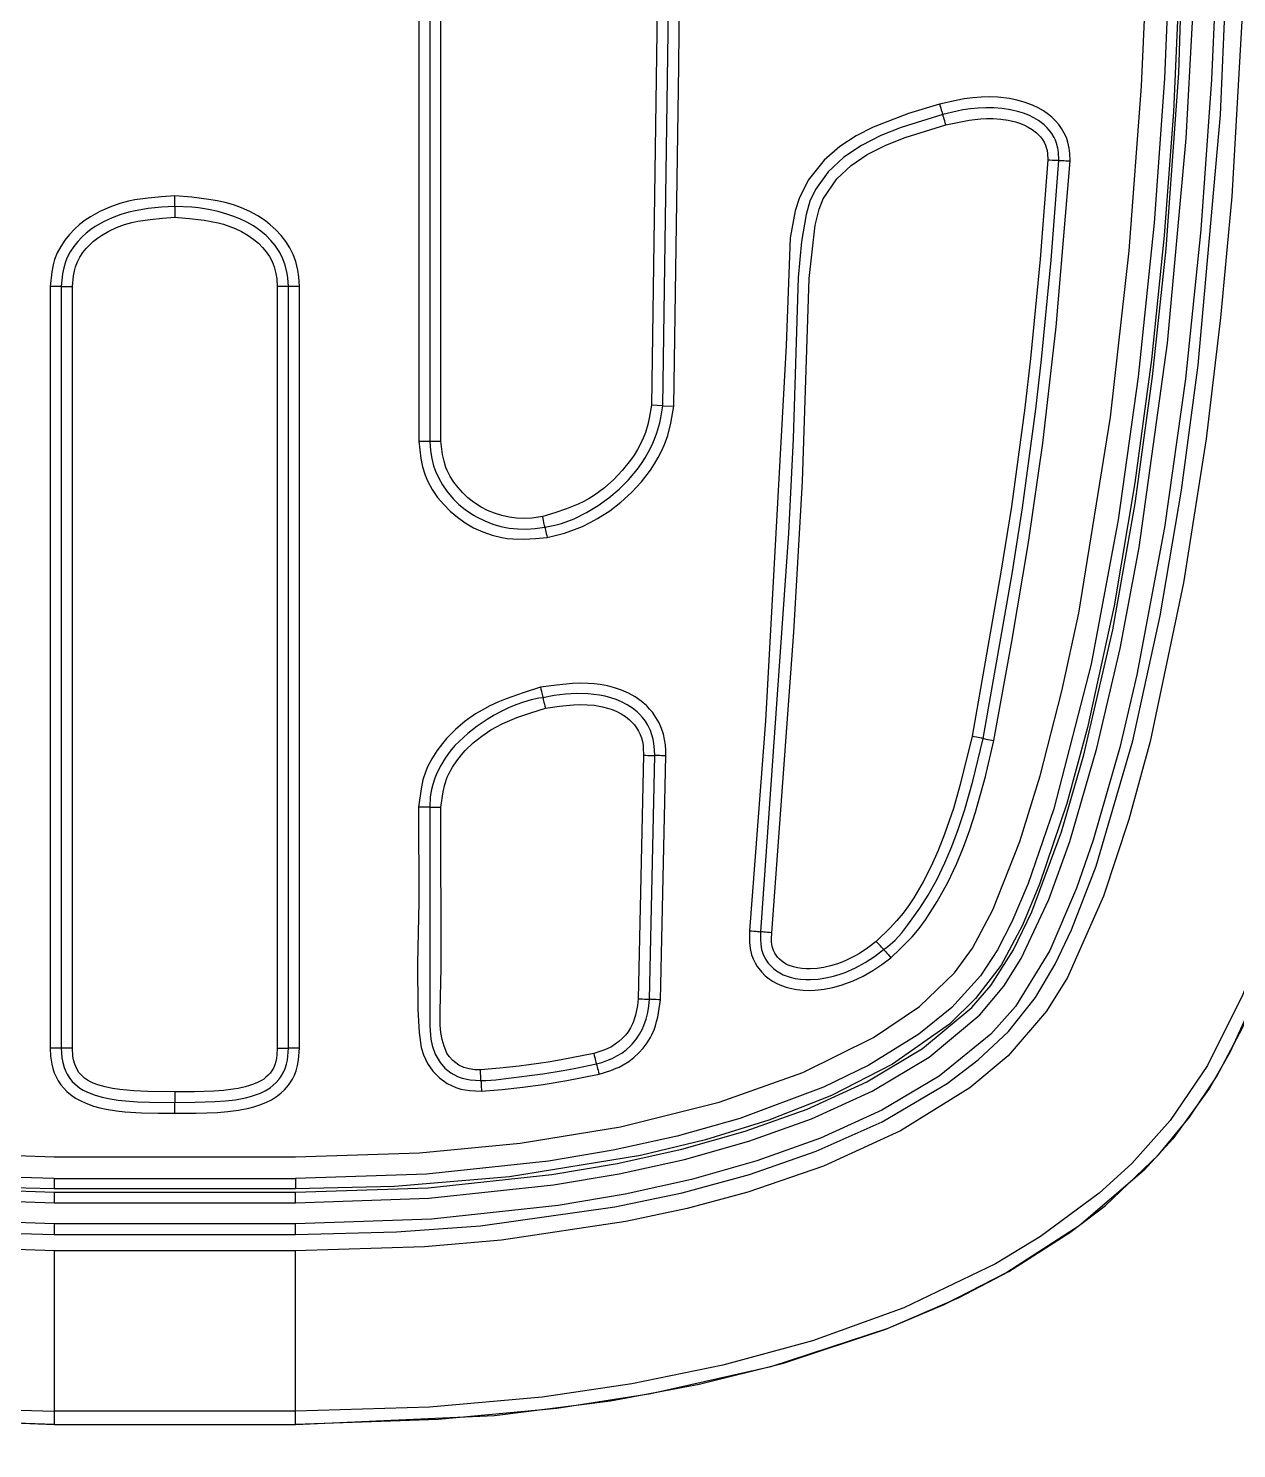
# Model space of a CAD drawing. Header units: inches. Extents: x 5931 to 10048, y 0 to 3185.
# Drawn here: x 7228.259 to 7230.426, y 918.812 to 921.359 of the extents above; entities that cross this region are included whole.
import ezdxf

# ---------------------------------------------------------------- set-up
doc = ezdxf.new("R2010")
doc.units = ezdxf.units.IN
doc.header["$LTSCALE"] = 48
doc.header["$MEASUREMENT"] = 0
doc.linetypes.add('DASHDOT2', pattern=[0.5, 0.25, -0.125, 0, -0.125])
for name, color, linetype in [('A-Eqpm-NIC', 8, 'DASHDOT2'), ('A-Flor-Case-Full Height', 8, 'Continuous'), ('A-Flor-Pattern', 8, 'Continuous')]:
    doc.layers.add(name, color=color, linetype=linetype)

# ---------------------------------------------------------------- blocks, each defined once
blk = doc.blocks.new('Precor_r815')
for p, q in [((-6.7153, 17.9976), (-6.7153, 18.0176)), ((-6.7153, 17.9976), (-6.7153, 17.9776)), ((-6.9394, 17.8486), (-6.9194, 17.8486)), ((-6.9394, 16.4274), (-6.9394, 17.8486)), ((-6.9194, 17.8486), (-6.8994, 17.8486)), ((-6.9194, 16.4274), (-6.9194, 17.8486)), ((-6.8994, 17.8486), (-6.8994, 16.4274)), ((-6.5311, 16.4274), (-6.5311, 17.8486)), ((-6.5111, 17.8486), (-6.5311, 17.8486)), ((-6.5111, 17.8486), (-6.5111, 16.4274)), ((-6.5111, 17.8486), (-6.4911, 17.8486)), ((-6.4911, 17.8486), (-6.4911, 16.4274)), ((-7.1734, 17.5597), (-7.1934, 17.5597)), ((-7.1733, 16.8771), (-7.1533, 16.8771)), ((-6.9394, 16.4274), (-6.9194, 16.4274)), ((-6.8994, 16.4274), (-6.9194, 16.4274)), ((-6.5311, 16.4274), (-6.5111, 16.4274)), ((-6.5111, 16.4274), (-6.4911, 16.4274)), ((-6.7153, 16.3459), (-6.7153, 16.3259)), ((-6.7153, 16.3059), (-6.7153, 16.3259)), ((-6.4987, 16.2244), (-6.9319, 16.2244)), ((-6.4987, 16.1841), (-6.9319, 16.1841)), ((-6.9319, 16.1841), (-6.9319, 16.1644)), ((-6.4987, 16.1841), (-6.4987, 16.1644)), ((-6.9319, 16.1644), (-6.4987, 16.1644)), ((-6.4987, 16.1585), (-6.9319, 16.1585)), ((-6.4987, 16.1388), (-6.9319, 16.1388)), ((-6.9319, 16.0994), (-6.4987, 16.0994)), ((-6.9319, 16.0797), (-6.9319, 16.0994)), ((-6.4987, 16.0797), (-6.9319, 16.0797)), ((-6.9319, 16.0491), (-6.4987, 16.0491)), ((-6.9319, 15.7495), (-6.4987, 15.7495)), ((-6.9319, 15.7251), (-6.9319, 15.7495)), ((-6.4987, 15.7495), (-6.4987, 15.7251)), ((-6.4987, 15.7251), (-6.9319, 15.7251)), ((-6.4987, 15.7251), (-6.9319, 15.7251))]:
    blk.add_line(p, q)
for points in [[(-7.6118, 17.625), (-7.6209, 18.2604), (-7.6272, 18.8952)], [(-7.5919, 17.626), (-7.6022, 18.3663), (-7.6072, 18.8954)], [(-7.5872, 18.8955), (-7.5822, 18.3665), (-7.5719, 17.6271)], [(-7.1934, 17.5597), (-7.1934, 18.8794)], [(-7.1735, 18.8803), (-7.1735, 17.5597)], [(-7.1535, 18.8811), (-7.1535, 17.5597)], [(-6.9319, 16.0797), (-7.1133, 16.0847), (-7.2644, 16.0957), (-7.5061, 16.1309), (-7.6266, 16.1574), (-7.7481, 16.1917), (-7.8676, 16.2348), (-7.9864, 16.2897), (-8.1031, 16.3612), (-8.1588, 16.4051), (-8.2132, 16.4582), (-8.2619, 16.5219), (-8.2972, 16.5838), (-8.3265, 16.6479), (-8.3706, 16.7669), (-8.4364, 17.0009), (-8.4856, 17.234), (-8.5239, 17.4684), (-8.5539, 17.7015), (-8.5942, 18.1686), (-8.6056, 18.4467), (-8.6106, 18.7251)], [(-8.5909, 18.7251), (-8.5867, 18.4462), (-8.5779, 18.2346), (-8.5589, 17.9544), (-8.5312, 17.6763), (-8.4936, 17.3988), (-8.4437, 17.1239), (-8.413, 16.9881), (-8.3654, 16.8151), (-8.3355, 16.7256), (-8.2877, 16.6091), (-8.226, 16.5049), (-8.1817, 16.4533), (-8.0888, 16.3752), (-7.9853, 16.3114), (-7.8751, 16.2592), (-7.7608, 16.2166), (-7.6436, 16.1821), (-7.5245, 16.1546), (-7.4042, 16.1334), (-7.1763, 16.108), (-6.9319, 16.0994)], [(-6.9319, 16.1388), (-7.1718, 16.1471), (-7.3956, 16.1719), (-7.5139, 16.1927), (-7.631, 16.2195), (-7.7464, 16.2533), (-7.8592, 16.2952), (-7.968, 16.3468), (-8.0704, 16.4104), (-8.1619, 16.4896), (-8.2047, 16.5426), (-8.236, 16.5944), (-8.2856, 16.7044), (-8.3234, 16.8128), (-8.3721, 16.9868), (-8.4137, 17.173), (-8.4477, 17.3615), (-8.4991, 17.7426), (-8.5322, 18.1249), (-8.5436, 18.3421), (-8.5515, 18.7251)], [(-6.9319, 16.1585), (-7.1704, 16.1668), (-7.3926, 16.1913), (-7.51, 16.212), (-7.626, 16.2385), (-7.7401, 16.272), (-7.8515, 16.3133), (-7.9586, 16.3641), (-8.0588, 16.4263), (-8.1474, 16.5029), (-8.1816, 16.544), (-8.2223, 16.6105), (-8.2553, 16.6818), (-8.3085, 16.831), (-8.3488, 16.9746), (-8.4006, 17.2078), (-8.4406, 17.4434), (-8.4722, 17.6805), (-8.4967, 17.9185), (-8.5195, 18.2467), (-8.5319, 18.7251)], [(-8.526, 18.7251), (-8.521, 18.4497), (-8.5097, 18.1746), (-8.4929, 17.9434), (-8.4699, 17.7125), (-8.4404, 17.4821), (-8.403, 17.2528), (-8.3552, 17.0253), (-8.3182, 16.8838), (-8.2691, 16.7334), (-8.2384, 16.6564), (-8.1998, 16.582), (-8.1539, 16.5197), (-8.1071, 16.4722), (-8.0046, 16.3974), (-7.8953, 16.3391), (-7.7828, 16.2929), (-7.6685, 16.2562), (-7.5522, 16.2269), (-7.3168, 16.1868), (-7.1097, 16.1692), (-6.9319, 16.1644)], [(-8.5063, 18.7251), (-8.5023, 18.4563), (-8.4932, 18.2365), (-8.475, 17.9672), (-8.4464, 17.6797), (-8.4101, 17.4128), (-8.3615, 17.1439), (-8.2947, 16.8738), (-8.2484, 16.7342), (-8.2192, 16.6627), (-8.1937, 16.6107), (-8.163, 16.5619), (-8.1116, 16.5031), (-8.0523, 16.4532), (-7.9625, 16.3955), (-7.8809, 16.3541), (-7.7307, 16.2958), (-7.6176, 16.2628), (-7.5028, 16.2366), (-7.3867, 16.2163), (-7.1673, 16.1922), (-6.9319, 16.1841)], [(-6.9319, 16.2244), (-7.1547, 16.2317), (-7.3358, 16.2498), (-7.516, 16.2804), (-7.6936, 16.3263), (-7.8439, 16.3817), (-7.9708, 16.447), (-8.0534, 16.5049), (-8.1162, 16.5678), (-8.1484, 16.614), (-8.1853, 16.685), (-8.2334, 16.8128), (-8.2703, 16.9355), (-8.3093, 17.0933), (-8.3393, 17.239), (-8.3967, 17.6049), (-8.4301, 17.915), (-8.4522, 18.2223), (-8.4607, 18.4169), (-8.466, 18.7251)], [(-6.4987, 16.1644), (-6.3217, 16.1692), (-6.1162, 16.1865), (-5.8825, 16.226), (-5.7663, 16.255), (-5.6515, 16.2916), (-5.539, 16.3373), (-5.4299, 16.395), (-5.3273, 16.4688), (-5.2803, 16.5154), (-5.2339, 16.5767), (-5.1947, 16.6508), (-5.1635, 16.7278), (-5.1139, 16.8785), (-5.0764, 17.0208), (-5.0281, 17.25), (-4.9903, 17.4807), (-4.9607, 17.7112), (-4.9377, 17.9423), (-4.9208, 18.1736), (-4.9095, 18.4492), (-4.9046, 18.7251)], [(-6.4987, 16.1841), (-6.3099, 16.1892), (-6.1799, 16.1993), (-5.9923, 16.2246), (-5.8081, 16.264), (-5.6742, 16.3044), (-5.5142, 16.371), (-5.436, 16.4143), (-5.3428, 16.4815), (-5.3002, 16.5222), (-5.2551, 16.5801), (-5.2262, 16.6314), (-5.18, 16.7398), (-5.144, 16.8464), (-5.1089, 16.9719), (-5.0668, 17.1544), (-5.0325, 17.3385), (-4.9807, 17.7093), (-4.9462, 18.0882), (-4.932, 18.3486), (-4.9243, 18.7251)], [(-4.9646, 18.7251), (-4.9683, 18.4606), (-4.9779, 18.2303), (-4.9958, 17.9681), (-5.0183, 17.7353), (-5.0517, 17.4754), (-5.1029, 17.1796), (-5.1617, 16.9299), (-5.1974, 16.812), (-5.2449, 16.6861), (-5.2731, 16.6292), (-5.3046, 16.5799), (-5.3306, 16.5485), (-5.3867, 16.4975), (-5.4281, 16.4673), (-5.5147, 16.416), (-5.6037, 16.3745), (-5.7063, 16.3361), (-5.8122, 16.3045), (-5.9433, 16.2746), (-6.0637, 16.2541), (-6.2611, 16.2328), (-6.4987, 16.2244)], [(-4.8199, 18.7251), (-4.8249, 18.4472), (-4.8363, 18.1696), (-4.8765, 17.7028), (-4.9064, 17.4699), (-4.9444, 17.2369), (-4.9931, 17.0055), (-5.058, 16.7728), (-5.1016, 16.6539), (-5.1646, 16.5281), (-5.2127, 16.4634), (-5.2673, 16.4089), (-5.323, 16.3644), (-5.4399, 16.2919), (-5.559, 16.2364), (-5.6782, 16.1931), (-5.7993, 16.1586), (-5.9206, 16.1317), (-6.1641, 16.0959), (-6.3163, 16.0847), (-6.4987, 16.0797)], [(-4.879, 18.7251), (-4.883, 18.4521), (-4.8933, 18.2113), (-4.9098, 17.9708), (-4.9329, 17.7292), (-4.9676, 17.4587), (-5.0135, 17.1902), (-5.0756, 16.9205), (-5.1466, 16.7), (-5.1959, 16.5917), (-5.2274, 16.5403), (-5.2686, 16.4896), (-5.3601, 16.4104), (-5.4626, 16.3468), (-5.5714, 16.2952), (-5.6841, 16.2533), (-5.7995, 16.2195), (-5.9166, 16.1927), (-6.035, 16.1719), (-6.2587, 16.1471), (-6.4987, 16.1388)], [(-6.4987, 16.0994), (-6.2542, 16.108), (-6.0264, 16.1334), (-5.906, 16.1546), (-5.7869, 16.1821), (-5.6698, 16.2165), (-5.5554, 16.2592), (-5.4453, 16.3114), (-5.3417, 16.3752), (-5.2489, 16.4533), (-5.2002, 16.5107), (-5.158, 16.579), (-5.095, 16.7256), (-5.0512, 16.8616), (-4.9933, 17.0928), (-4.9561, 17.2836), (-4.9001, 17.6687), (-4.8632, 18.0629), (-4.8479, 18.3338), (-4.8396, 18.7251)], [(-4.8987, 18.7251), (-4.911, 18.2467), (-4.9338, 17.9185), (-4.9583, 17.6805), (-4.9899, 17.4434), (-5.0299, 17.2077), (-5.0818, 16.9745), (-5.122, 16.831), (-5.1752, 16.6818), (-5.2082, 16.6105), (-5.249, 16.544), (-5.2831, 16.5029), (-5.3717, 16.4263), (-5.4719, 16.364), (-5.579, 16.3133), (-5.6904, 16.2719), (-5.8045, 16.2385), (-5.9206, 16.2119), (-6.0379, 16.1913), (-6.2602, 16.1668), (-6.4987, 16.1585)], [(-6.4987, 16.0491), (-6.2603, 16.057), (-6.0611, 16.0775), (-5.8641, 16.1119), (-5.767, 16.1353), (-5.6242, 16.1789), (-5.454, 16.2502), (-5.3699, 16.2965), (-5.2695, 16.3669), (-5.2223, 16.4087), (-5.1716, 16.465), (-5.1362, 16.5157), (-5.084, 16.6169), (-5.0537, 16.6919), (-5.0079, 16.8304), (-4.9374, 17.1137), (-4.9006, 17.3089), (-4.8453, 17.7048), (-4.81, 18.1016), (-4.7977, 18.3271), (-4.7893, 18.7251)], [(-4.4897, 18.7251), (-4.5033, 18.2115), (-4.5254, 17.8939), (-4.5817, 17.4072), (-4.632, 17.1127), (-4.6969, 16.8296), (-4.7418, 16.677), (-4.7955, 16.5298), (-4.8539, 16.4057), (-4.888, 16.3477), (-4.9551, 16.2566), (-5.0109, 16.1965), (-5.0837, 16.1318), (-5.1528, 16.0803), (-5.2416, 16.0243), (-5.3749, 15.9561), (-5.5649, 15.8827), (-5.7233, 15.8373), (-5.8918, 15.8008), (-6.0696, 15.774), (-6.3053, 15.7557), (-6.4987, 15.7495)], [(-6.4987, 15.7251), (-6.2454, 15.7333), (-6.0248, 15.7554), (-5.7695, 15.801), (-5.6439, 15.833), (-5.4988, 15.8797), (-5.2951, 15.9674), (-5.1974, 16.0221), (-5.066, 16.1148), (-4.9986, 16.1744), (-4.9292, 16.2493), (-4.8764, 16.3209), (-4.8308, 16.3971), (-4.7685, 16.5315), (-4.7133, 16.6846), (-4.6688, 16.8381), (-4.5998, 17.1511), (-4.5562, 17.4126), (-4.516, 17.7363), (-4.4934, 17.9844), (-4.4756, 18.29), (-4.4663, 18.6423)], [(-4.4679, 18.5886), (-4.4929, 17.9984), (-4.5166, 17.7228), (-4.5493, 17.4568), (-4.5919, 17.1923), (-4.6462, 16.9311), (-4.7145, 16.6807), (-4.7576, 16.5583), (-4.8209, 16.4168), (-4.8656, 16.3384), (-4.9609, 16.2131), (-5.0249, 16.1497), (-5.1683, 16.0405), (-5.2831, 15.9736), (-5.3771, 15.9283), (-5.5728, 15.8543), (-5.7747, 15.7999), (-5.9657, 15.7634), (-6.2071, 15.7367), (-6.4987, 15.7251)], [(-8.6354, 18.3976), (-8.6145, 18.0167), (-8.5943, 17.7903), (-8.5682, 17.5645), (-8.5276, 17.2952), (-8.4675, 16.9995), (-8.4296, 16.8538), (-8.3836, 16.7105), (-8.3189, 16.5591), (-8.2816, 16.4961), (-8.2125, 16.413), (-8.1437, 16.3531), (-8.0194, 16.2726), (-7.8808, 16.2071), (-7.7449, 16.1586), (-7.636, 16.1281), (-7.5255, 16.1035), (-7.3023, 16.069), (-7.1637, 16.0566), (-6.9319, 16.0491)], [(-8.9521, 18.2789), (-8.9204, 17.8063), (-8.8903, 17.522), (-8.8313, 17.1434), (-8.7919, 16.956), (-8.7436, 16.7711), (-8.674, 16.5619), (-8.6116, 16.4203), (-8.5741, 16.3528), (-8.5084, 16.2581), (-8.457, 16.1996), (-8.3402, 16.0956), (-8.2101, 16.0083), (-8.0972, 15.9485), (-7.9961, 15.904), (-7.7863, 15.8328), (-7.5707, 15.7822), (-7.4017, 15.7545), (-7.1887, 15.734), (-6.9319, 15.7251)], [(-8.9312, 18.2953), (-8.9015, 17.8544), (-8.8737, 17.5928), (-8.8371, 17.3304), (-8.7893, 17.0667), (-8.7254, 16.7994), (-8.6837, 16.6615), (-8.634, 16.5274), (-8.5706, 16.3949), (-8.5038, 16.2919), (-8.4347, 16.2117), (-8.3763, 16.1565), (-8.2706, 16.0754), (-8.1896, 16.0247), (-8.0252, 15.9428), (-7.8613, 15.8813), (-7.6999, 15.8354), (-7.5365, 15.8006), (-7.3751, 15.7758), (-7.1729, 15.7575), (-6.9319, 15.7495)], [(-6.9319, 15.7251), (-7.2894, 15.7419), (-7.4982, 15.769), (-7.6576, 15.8003), (-7.8088, 15.8395), (-7.9927, 15.9028), (-8.1243, 15.9618), (-8.2136, 16.0104), (-8.3234, 16.0829), (-8.3874, 16.1338), (-8.483, 16.2278), (-8.5384, 16.2981), (-8.5867, 16.3736), (-8.6337, 16.4653), (-8.6994, 16.6321), (-8.7462, 16.7832), (-8.789, 16.951), (-8.8514, 17.267), (-8.8904, 17.5301), (-8.9312, 17.9136), (-8.9543, 18.2673)], [(-8.3237, 18.0829), (-8.3233, 18.0966), (-8.3223, 18.1068), (-8.32, 18.1175), (-8.3171, 18.1264), (-8.3133, 18.1349), (-8.3087, 18.1431), (-8.3034, 18.1507), (-8.2975, 18.1579), (-8.291, 18.1645), (-8.2853, 18.1694), (-8.2762, 18.1761), (-8.2664, 18.182), (-8.2561, 18.187), (-8.2414, 18.1927), (-8.2284, 18.1963), (-8.2152, 18.199), (-8.1942, 18.2015), (-8.1791, 18.2022), (-8.1639, 18.2019), (-8.1488, 18.2006), (-8.1338, 18.1985), (-8.119, 18.1956), (-8.0894, 18.1886)], [(-8.3037, 18.0838), (-8.303, 18.099), (-8.302, 18.1064), (-8.2996, 18.1158), (-8.2975, 18.1214), (-8.295, 18.1268), (-8.291, 18.1337), (-8.2865, 18.1399), (-8.2821, 18.1451), (-8.2772, 18.15), (-8.2672, 18.158), (-8.2586, 18.1634), (-8.2496, 18.168), (-8.2402, 18.1719), (-8.2318, 18.1747), (-8.217, 18.1784), (-8.202, 18.1807), (-8.1867, 18.1819), (-8.1722, 18.182), (-8.1585, 18.1814), (-8.1448, 18.18), (-8.1312, 18.1779), (-8.1212, 18.1759), (-8.095, 18.1694)], [(-8.0894, 18.1886), (-8.0905, 18.1848), (-8.0915, 18.1812), (-8.0925, 18.1779), (-8.0934, 18.175), (-8.0941, 18.1726), (-8.0946, 18.1708), (-8.0949, 18.1698), (-8.095, 18.1694)], [(-8.0894, 18.1886), (-8.0338, 18.1713), (-7.9699, 18.1456), (-7.9396, 18.1294), (-7.9102, 18.1095), (-7.8821, 18.0843), (-7.8535, 18.0467), (-7.8371, 18.0127), (-7.8298, 17.9898), (-7.8211, 17.9391), (-7.8136, 17.7386), (-7.7767, 17.0377), (-7.7479, 16.6463)], [(-8.1007, 18.1502), (-8.1214, 18.1548), (-8.1423, 18.1587), (-8.1527, 18.1602), (-8.1632, 18.1613), (-8.1737, 18.162), (-8.1857, 18.162), (-8.1993, 18.161), (-8.2127, 18.1589), (-8.226, 18.1556), (-8.2332, 18.1532), (-8.241, 18.1499), (-8.2485, 18.1461), (-8.2557, 18.1417), (-8.2635, 18.1354), (-8.2673, 18.1316), (-8.2708, 18.1276), (-8.2742, 18.1229), (-8.2772, 18.1177), (-8.2796, 18.1123), (-8.281, 18.1081), (-8.2824, 18.1023), (-8.2831, 18.0965), (-8.2837, 18.0848)], [(-8.1007, 18.1502), (-8.0996, 18.1539), (-8.0985, 18.1575), (-8.0975, 18.1609), (-8.0967, 18.1638), (-8.096, 18.1662), (-8.0955, 18.1679), (-8.0951, 18.169), (-8.095, 18.1694)], [(-7.7877, 16.6423), (-7.8274, 17.2036), (-7.8431, 17.4846), (-7.8549, 17.8637), (-7.8657, 17.9629), (-7.8727, 17.9929), (-7.88, 18.012), (-7.9046, 18.0496), (-7.9303, 18.0744), (-7.9594, 18.0946), (-7.9926, 18.1121), (-8.0278, 18.1267), (-8.1007, 18.1502)], [(-8.095, 18.1694), (-8.0203, 18.1452), (-7.9837, 18.1301), (-7.949, 18.1117), (-7.9175, 18.0897), (-7.8893, 18.0625), (-7.8665, 18.0294), (-7.8565, 18.0074), (-7.8494, 17.9829), (-7.8412, 17.9325), (-7.835, 17.8651), (-7.8261, 17.5642), (-7.8177, 17.3879), (-7.7678, 16.6443)], [(-8.3037, 18.0838), (-8.3041, 18.0838), (-8.3052, 18.0837), (-8.3071, 18.0836), (-8.3096, 18.0835), (-8.3126, 18.0834), (-8.3161, 18.0832), (-8.3198, 18.0831), (-8.3237, 18.0829)], [(-8.1871, 17.0011), (-8.2192, 17.1858), (-8.2491, 17.3709), (-8.2748, 17.5564), (-8.2986, 17.7732), (-8.3237, 18.0829)], [(-8.2837, 18.0848), (-8.2876, 18.0846), (-8.2914, 18.0844), (-8.2948, 18.0842), (-8.2979, 18.0841), (-8.3004, 18.084), (-8.3022, 18.0839), (-8.3033, 18.0838), (-8.3037, 18.0838)], [(-8.1675, 17.0051), (-8.2195, 17.3123), (-8.2381, 17.4353), (-8.2624, 17.6197), (-8.2727, 17.7121), (-8.2897, 17.8978), (-8.3037, 18.0838)], [(-8.2837, 18.0848), (-8.2698, 17.8994), (-8.2529, 17.7143), (-8.2426, 17.6221), (-8.2183, 17.438), (-8.1997, 17.3154), (-8.1479, 17.0091)], [(-6.9394, 17.8486), (-6.9382, 17.8662), (-6.9365, 17.8792), (-6.9327, 17.8949), (-6.9279, 17.9081), (-6.9218, 17.9207), (-6.9145, 17.9327), (-6.9061, 17.9438), (-6.8968, 17.9542), (-6.8866, 17.9637), (-6.878, 17.9707), (-6.8645, 17.9801), (-6.8502, 17.9883), (-6.8353, 17.9952), (-6.8205, 18.0007), (-6.806, 18.005), (-6.7913, 18.0084), (-6.7763, 18.0111), (-6.7459, 18.0149), (-6.7153, 18.0176)], [(-6.9194, 17.8486), (-6.9185, 17.8649), (-6.9174, 17.873), (-6.9137, 17.8882), (-6.9094, 17.9002), (-6.9039, 17.9116), (-6.8955, 17.925), (-6.8878, 17.9346), (-6.8792, 17.9435), (-6.8699, 17.9516), (-6.8565, 17.9614), (-6.8445, 17.9685), (-6.8321, 17.9747), (-6.8192, 17.98), (-6.8107, 17.9831), (-6.7934, 17.9883), (-6.7758, 17.9923), (-6.7579, 17.995), (-6.7458, 17.9962), (-6.7153, 17.9976)], [(-6.7153, 18.0176), (-6.6912, 18.0159), (-6.6672, 18.0136), (-6.6435, 18.0099), (-6.6318, 18.0074), (-6.6166, 18.0032), (-6.5982, 17.9966), (-6.5805, 17.9883), (-6.5637, 17.9785), (-6.5543, 17.972), (-6.5442, 17.964), (-6.5347, 17.9552), (-6.5258, 17.9456), (-6.5175, 17.935), (-6.5102, 17.9234), (-6.504, 17.9113), (-6.4991, 17.8987), (-6.4965, 17.8889), (-6.494, 17.8757), (-6.4911, 17.8486)], [(-6.7153, 17.9976), (-6.6914, 17.9968), (-6.6676, 17.9943), (-6.6441, 17.9899), (-6.6324, 17.987), (-6.6185, 17.9826), (-6.6025, 17.9765), (-6.5871, 17.9691), (-6.5724, 17.9603), (-6.5645, 17.9547), (-6.5561, 17.9478), (-6.5482, 17.9404), (-6.5408, 17.9324), (-6.5337, 17.9231), (-6.5273, 17.9131), (-6.522, 17.9025), (-6.5187, 17.8943), (-6.5156, 17.8831), (-6.5135, 17.8718), (-6.5111, 17.8486)], [(-6.7153, 17.9776), (-6.7417, 17.9754), (-6.7678, 17.9723), (-6.7807, 17.97), (-6.7934, 17.9671), (-6.8029, 17.9645), (-6.8121, 17.9613), (-6.8236, 17.9566), (-6.8348, 17.9511), (-6.8455, 17.9447), (-6.8573, 17.9361), (-6.8653, 17.9291), (-6.8726, 17.9215), (-6.8792, 17.9133), (-6.8851, 17.9044), (-6.89, 17.8949), (-6.8939, 17.8849), (-6.897, 17.8729), (-6.8984, 17.8626), (-6.8994, 17.8486)], [(-6.5311, 17.8486), (-6.5331, 17.8684), (-6.5349, 17.878), (-6.5368, 17.8852), (-6.5403, 17.8944), (-6.5448, 17.9033), (-6.5501, 17.9117), (-6.5562, 17.9195), (-6.5625, 17.9264), (-6.5693, 17.9328), (-6.5766, 17.9388), (-6.5836, 17.9437), (-6.5968, 17.9517), (-6.6107, 17.9584), (-6.6251, 17.9639), (-6.6379, 17.9676), (-6.6487, 17.9701), (-6.6707, 17.9737), (-6.6929, 17.976), (-6.7153, 17.9776)], [(-7.5919, 17.626), (-7.6118, 17.625)], [(-7.3842, 17.3798), (-7.4152, 17.3882), (-7.4336, 17.3947), (-7.4478, 17.4009), (-7.4616, 17.4078), (-7.475, 17.4156), (-7.4966, 17.43), (-7.5169, 17.4462), (-7.5359, 17.4641), (-7.5535, 17.4838), (-7.5699, 17.5058), (-7.5772, 17.5173), (-7.5839, 17.5292), (-7.5899, 17.5414), (-7.5952, 17.5539), (-7.6008, 17.5705), (-7.6064, 17.5936), (-7.6118, 17.625)], [(-7.5919, 17.626), (-7.5719, 17.6271)], [(-7.3802, 17.3994), (-7.3982, 17.4028), (-7.41, 17.4062), (-7.4215, 17.4103), (-7.4328, 17.4152), (-7.4548, 17.4267), (-7.4757, 17.4399), (-7.4953, 17.4544), (-7.5137, 17.4703), (-7.5306, 17.4877), (-7.5464, 17.5074), (-7.5537, 17.518), (-7.5604, 17.529), (-7.5666, 17.5402), (-7.5722, 17.5518), (-7.5772, 17.5636), (-7.5816, 17.5757), (-7.5868, 17.5942), (-7.5888, 17.6035), (-7.5919, 17.626)], [(-7.5719, 17.6271), (-7.5677, 17.6028), (-7.565, 17.5908), (-7.5608, 17.5763), (-7.5566, 17.5654), (-7.5518, 17.5546), (-7.5464, 17.5442), (-7.5403, 17.534), (-7.5338, 17.5241), (-7.5192, 17.5052), (-7.5039, 17.4883), (-7.4872, 17.4729), (-7.4693, 17.4592), (-7.4598, 17.4531), (-7.4501, 17.4475), (-7.4401, 17.4425), (-7.4193, 17.4337), (-7.398, 17.426), (-7.3763, 17.419)], [(-7.1534, 17.5597), (-7.1573, 17.5277), (-7.1604, 17.512), (-7.1651, 17.4965), (-7.1699, 17.4846), (-7.1779, 17.4694), (-7.1875, 17.455), (-7.1983, 17.4416), (-7.2102, 17.4291), (-7.2231, 17.4178), (-7.237, 17.4076), (-7.2521, 17.3984), (-7.2684, 17.3905), (-7.2854, 17.3842), (-7.3028, 17.3798), (-7.3123, 17.3783), (-7.3225, 17.3773), (-7.3429, 17.3769), (-7.3635, 17.378), (-7.3842, 17.3798)], [(-7.1734, 17.5597), (-7.1745, 17.5419), (-7.1768, 17.5277), (-7.1803, 17.5138), (-7.1838, 17.5037), (-7.1895, 17.4907), (-7.1963, 17.4782), (-7.2041, 17.4663), (-7.2154, 17.4523), (-7.2257, 17.4418), (-7.2368, 17.4323), (-7.252, 17.4217), (-7.2585, 17.4178), (-7.2722, 17.4109), (-7.2864, 17.4052), (-7.3011, 17.4008), (-7.3162, 17.3977), (-7.3314, 17.396), (-7.3468, 17.3956), (-7.3626, 17.3967), (-7.3802, 17.3994)], [(-7.3763, 17.419), (-7.3566, 17.4162), (-7.343, 17.4156), (-7.3294, 17.4162), (-7.3159, 17.4181), (-7.3027, 17.4211), (-7.2898, 17.4253), (-7.2773, 17.4305), (-7.2654, 17.4369), (-7.2518, 17.446), (-7.2418, 17.4542), (-7.2326, 17.4633), (-7.2241, 17.4731), (-7.2166, 17.4832), (-7.2101, 17.4939), (-7.2047, 17.5051), (-7.2024, 17.5108), (-7.1989, 17.5227), (-7.1965, 17.5348), (-7.1934, 17.5597)], [(-7.1534, 17.5597), (-7.1573, 17.5597), (-7.1611, 17.5597), (-7.1645, 17.5597), (-7.1676, 17.5597), (-7.17, 17.5597), (-7.1719, 17.5597), (-7.173, 17.5597), (-7.1734, 17.5597)], [(-7.3802, 17.3994), (-7.3802, 17.3998), (-7.3799, 17.4009), (-7.3796, 17.4027), (-7.3791, 17.4051), (-7.3785, 17.4081), (-7.3778, 17.4115), (-7.377, 17.4152), (-7.3763, 17.419)], [(-7.3802, 17.3994), (-7.3803, 17.399), (-7.3805, 17.3979), (-7.3809, 17.3961), (-7.3814, 17.3937), (-7.382, 17.3907), (-7.3827, 17.3873), (-7.3834, 17.3836), (-7.3842, 17.3798)], [(-7.5976, 16.9727), (-7.5975, 16.9827), (-7.5968, 16.993), (-7.5953, 17.0033), (-7.593, 17.0134), (-7.5898, 17.0234), (-7.5853, 17.0341), (-7.5798, 17.0443), (-7.5733, 17.054), (-7.5684, 17.06), (-7.5632, 17.0657), (-7.5531, 17.0747), (-7.5421, 17.0827), (-7.5303, 17.0895), (-7.5181, 17.0952), (-7.5054, 17.0998), (-7.4925, 17.1034), (-7.4793, 17.1059), (-7.4687, 17.1072), (-7.4581, 17.1079), (-7.4439, 17.1081), (-7.4296, 17.1075), (-7.4009, 17.1047), (-7.3721, 17.1006)], [(-7.5776, 16.9732), (-7.5773, 16.9841), (-7.5762, 16.9956), (-7.5747, 17.0039), (-7.5725, 17.012), (-7.5697, 17.02), (-7.5651, 17.0297), (-7.5607, 17.0371), (-7.5556, 17.0441), (-7.5499, 17.0507), (-7.5459, 17.0546), (-7.5373, 17.0617), (-7.528, 17.068), (-7.5181, 17.0733), (-7.5084, 17.0775), (-7.4985, 17.0809), (-7.4885, 17.0837), (-7.4783, 17.0858), (-7.4682, 17.0873), (-7.458, 17.0883), (-7.4375, 17.089), (-7.4171, 17.0878), (-7.3967, 17.0851), (-7.3765, 17.0811)], [(-7.3765, 17.0811), (-7.3766, 17.0808), (-7.3769, 17.0797), (-7.3773, 17.0779), (-7.3778, 17.0754), (-7.3785, 17.0725), (-7.3793, 17.0691), (-7.3801, 17.0654), (-7.381, 17.0616)], [(-7.3721, 17.1006), (-7.3729, 17.0968), (-7.3738, 17.0932), (-7.3745, 17.0898), (-7.3752, 17.0869), (-7.3758, 17.0844), (-7.3762, 17.0826), (-7.3764, 17.0815), (-7.3765, 17.0811)], [(-7.3765, 17.0811), (-7.3694, 17.0801), (-7.3554, 17.0771), (-7.3416, 17.0731), (-7.328, 17.0681), (-7.3148, 17.0622), (-7.3018, 17.0556), (-7.2891, 17.0484), (-7.2767, 17.0406), (-7.2587, 17.0281), (-7.2417, 17.0145), (-7.2259, 16.9996), (-7.2186, 16.9917), (-7.2102, 16.9814), (-7.2011, 16.9684), (-7.1931, 16.9547), (-7.1863, 16.9404), (-7.1826, 16.931), (-7.1789, 16.9193), (-7.1761, 16.9075), (-7.1743, 16.8954), (-7.1733, 16.8771)], [(-7.3721, 17.1006), (-7.3411, 17.0903), (-7.3106, 17.0791), (-7.2958, 17.0727), (-7.2813, 17.0658), (-7.2672, 17.0581), (-7.2555, 17.0508), (-7.2369, 17.0371), (-7.2194, 17.0217), (-7.2034, 17.0047), (-7.196, 16.9957), (-7.1858, 16.9818), (-7.1768, 16.9672), (-7.1692, 16.9519), (-7.1661, 16.9441), (-7.1611, 16.9279), (-7.1576, 16.9112), (-7.1533, 16.8771)], [(-7.381, 17.0616), (-7.4062, 17.0653), (-7.4187, 17.0668), (-7.4313, 17.0678), (-7.4438, 17.0683), (-7.4562, 17.0681), (-7.4686, 17.067), (-7.4836, 17.0643), (-7.4924, 17.0619), (-7.501, 17.059), (-7.5094, 17.0553), (-7.5175, 17.0509), (-7.5251, 17.0459), (-7.5322, 17.04), (-7.5366, 17.0356), (-7.541, 17.0303), (-7.5449, 17.0246), (-7.5483, 17.0187), (-7.5512, 17.0124), (-7.5535, 17.006), (-7.5553, 16.9994), (-7.5565, 16.9926), (-7.557, 16.9875), (-7.5576, 16.9736)], [(-7.1933, 16.8771), (-7.1972, 16.9055), (-7.2002, 16.9193), (-7.2046, 16.9327), (-7.2074, 16.9391), (-7.214, 16.9516), (-7.2218, 16.9635), (-7.2306, 16.9748), (-7.2372, 16.9825), (-7.2513, 16.9967), (-7.2667, 17.0096), (-7.283, 17.021), (-7.2931, 17.027), (-7.3049, 17.0332), (-7.3171, 17.0389), (-7.3296, 17.044), (-7.3551, 17.0532), (-7.381, 17.0616)], [(-8.1675, 17.0051), (-8.1678, 17.005), (-8.1689, 17.0048), (-8.1708, 17.0044), (-8.1732, 17.0039), (-8.1762, 17.0033), (-8.1796, 17.0026), (-8.1832, 17.0019), (-8.1871, 17.0011)], [(-8.0017, 16.596), (-8.0188, 16.6123), (-8.0398, 16.6346), (-8.0524, 16.6503), (-8.0641, 16.6666), (-8.0853, 16.7008), (-8.104, 16.7364), (-8.1195, 16.7704), (-8.1323, 16.8023), (-8.1438, 16.8348), (-8.1541, 16.8677), (-8.1717, 16.9341), (-8.1871, 17.0011)], [(-8.1675, 17.0051), (-8.1671, 17.0052), (-8.166, 17.0054), (-8.1641, 17.0058), (-8.1617, 17.0063), (-8.1587, 17.0069), (-8.1554, 17.0076), (-8.1517, 17.0083), (-8.1479, 17.0091)], [(-7.9887, 16.6111), (-7.996, 16.6165), (-8.0094, 16.6288), (-8.0214, 16.6426), (-8.0326, 16.6574), (-8.054, 16.6885), (-8.0689, 16.7126), (-8.0851, 16.7427), (-8.099, 16.7728), (-8.1114, 16.8036), (-8.1226, 16.8349), (-8.1346, 16.8724), (-8.1492, 16.9252), (-8.1675, 17.0051)], [(-8.1479, 17.0091), (-8.1265, 16.919), (-8.1142, 16.8744), (-8.0984, 16.8262), (-8.0868, 16.7961), (-8.074, 16.7665), (-8.0597, 16.7375), (-8.043, 16.7076), (-8.0337, 16.693), (-8.0237, 16.6789), (-8.0126, 16.6651), (-8.0006, 16.6519), (-7.9756, 16.6263)], [(-7.5976, 16.9727), (-7.5937, 16.9728), (-7.5899, 16.9729), (-7.5865, 16.973), (-7.5834, 16.973), (-7.5809, 16.9731), (-7.5791, 16.9731), (-7.5779, 16.9732), (-7.5776, 16.9732)], [(-7.5576, 16.9736), (-7.5615, 16.9736), (-7.5652, 16.9735), (-7.5687, 16.9734), (-7.5717, 16.9733), (-7.5742, 16.9733), (-7.576, 16.9732), (-7.5772, 16.9732), (-7.5776, 16.9732)], [(-7.568, 16.5184), (-7.5776, 16.9732)], [(-7.5576, 16.9736), (-7.548, 16.5194)], [(-7.588, 16.5173), (-7.5976, 16.9727)], [(-7.1533, 16.8771), (-7.1534, 16.6997), (-7.1514, 16.5859), (-7.1519, 16.499), (-7.1541, 16.4561), (-7.158, 16.4287), (-7.162, 16.4146), (-7.1692, 16.3988), (-7.1788, 16.3842), (-7.1907, 16.3716), (-7.2047, 16.3612), (-7.2204, 16.3536), (-7.2291, 16.3509), (-7.2449, 16.3482), (-7.2663, 16.347)], [(-7.1733, 16.8771), (-7.1734, 16.468), (-7.1753, 16.4439), (-7.1776, 16.4321), (-7.183, 16.416), (-7.1919, 16.4001), (-7.2006, 16.3897), (-7.211, 16.381), (-7.2229, 16.3742), (-7.2316, 16.371), (-7.2458, 16.3683), (-7.2653, 16.367)], [(-7.2642, 16.387), (-7.2542, 16.387), (-7.2443, 16.3883), (-7.2347, 16.3911), (-7.2256, 16.3954), (-7.2147, 16.4039), (-7.2082, 16.4116), (-7.2042, 16.4181), (-7.1989, 16.4306), (-7.1954, 16.4435), (-7.1934, 16.4566), (-7.1923, 16.4698), (-7.192, 16.4964), (-7.194, 16.5764), (-7.1933, 16.8771)], [(-7.1733, 16.8771), (-7.1737, 16.8771), (-7.1748, 16.8771), (-7.1767, 16.8771), (-7.1792, 16.8771), (-7.1822, 16.8771), (-7.1857, 16.8771), (-7.1894, 16.8771), (-7.1933, 16.8771)], [(-7.7479, 16.6463), (-7.748, 16.6241), (-7.7491, 16.6132), (-7.7517, 16.6013), (-7.7543, 16.5938), (-7.7577, 16.5865), (-7.7617, 16.5796), (-7.7698, 16.5688), (-7.7762, 16.5622), (-7.7833, 16.5563), (-7.7889, 16.5524), (-7.7968, 16.5479), (-7.8051, 16.544), (-7.8136, 16.5409), (-7.8209, 16.5389), (-7.8325, 16.5366), (-7.8442, 16.5353), (-7.856, 16.535), (-7.8659, 16.5354), (-7.8818, 16.5372), (-7.8974, 16.5404), (-7.9128, 16.5448), (-7.9343, 16.5529), (-7.9522, 16.5617), (-7.9694, 16.5718), (-7.9857, 16.5832), (-8.0017, 16.596)], [(-7.7678, 16.6443), (-7.7676, 16.6306), (-7.7681, 16.6204), (-7.7696, 16.6112), (-7.7719, 16.6039), (-7.7767, 16.5935), (-7.7816, 16.586), (-7.7861, 16.5807), (-7.791, 16.5758), (-7.7965, 16.5714), (-7.8024, 16.5676), (-7.8086, 16.5643), (-7.8207, 16.5597), (-7.83, 16.5573), (-7.8394, 16.5558), (-7.8489, 16.5551), (-7.8572, 16.555), (-7.8712, 16.5559), (-7.8852, 16.5581), (-7.8989, 16.5615), (-7.9105, 16.5651), (-7.92, 16.5686), (-7.9384, 16.577), (-7.9559, 16.5869), (-7.9726, 16.5983), (-7.9887, 16.6111)], [(-7.9756, 16.6263), (-7.9607, 16.6144), (-7.9455, 16.604), (-7.9376, 16.5992), (-7.9295, 16.5949), (-7.9211, 16.5909), (-7.9126, 16.5872), (-7.904, 16.584), (-7.8936, 16.5807), (-7.8815, 16.5778), (-7.8693, 16.5758), (-7.8569, 16.575), (-7.8498, 16.575), (-7.842, 16.5756), (-7.8343, 16.5769), (-7.8267, 16.5788), (-7.8174, 16.5823), (-7.8127, 16.5848), (-7.8082, 16.5876), (-7.8016, 16.5933), (-7.7984, 16.597), (-7.7955, 16.601), (-7.7935, 16.6045), (-7.7912, 16.6096), (-7.7894, 16.6149), (-7.7882, 16.6204), (-7.7876, 16.6258), (-7.7874, 16.6313), (-7.7877, 16.6423)], [(-7.7877, 16.6423), (-7.7838, 16.6427), (-7.78, 16.6431), (-7.7766, 16.6435), (-7.7736, 16.6438), (-7.7711, 16.644), (-7.7693, 16.6442), (-7.7681, 16.6443), (-7.7678, 16.6443)], [(-7.7479, 16.6463), (-7.7517, 16.6459), (-7.7555, 16.6456), (-7.7589, 16.6452), (-7.7619, 16.6449), (-7.7644, 16.6447), (-7.7662, 16.6445), (-7.7674, 16.6444), (-7.7678, 16.6443)], [(-7.9887, 16.6111), (-7.9884, 16.6114), (-7.9877, 16.6123), (-7.9865, 16.6137), (-7.9848, 16.6156), (-7.9829, 16.6179), (-7.9806, 16.6205), (-7.9782, 16.6233), (-7.9756, 16.6263)], [(-7.9887, 16.6111), (-7.9889, 16.6109), (-7.9897, 16.61), (-7.9909, 16.6086), (-7.9925, 16.6067), (-7.9945, 16.6044), (-7.9967, 16.6018), (-7.9992, 16.5989), (-8.0017, 16.596)], [(-7.588, 16.5173), (-7.5841, 16.5175), (-7.5803, 16.5177), (-7.5769, 16.5179), (-7.5739, 16.5181), (-7.5714, 16.5182), (-7.5695, 16.5183), (-7.5684, 16.5183), (-7.568, 16.5184)], [(-7.4777, 16.3786), (-7.4984, 16.3856), (-7.5085, 16.3897), (-7.5134, 16.392), (-7.521, 16.3961), (-7.5309, 16.4025), (-7.5402, 16.4099), (-7.5489, 16.4182), (-7.5567, 16.4271), (-7.5637, 16.4368), (-7.5698, 16.447), (-7.5724, 16.4522), (-7.5763, 16.4614), (-7.5789, 16.4691), (-7.581, 16.4769), (-7.5829, 16.4848), (-7.5857, 16.501), (-7.588, 16.5173)], [(-7.548, 16.5194), (-7.5519, 16.5192), (-7.5557, 16.519), (-7.5591, 16.5188), (-7.5622, 16.5187), (-7.5646, 16.5185), (-7.5665, 16.5184), (-7.5676, 16.5184), (-7.568, 16.5184)], [(-7.4728, 16.3979), (-7.4824, 16.4007), (-7.4917, 16.404), (-7.5009, 16.408), (-7.5097, 16.4127), (-7.5182, 16.4181), (-7.5262, 16.4243), (-7.5335, 16.4311), (-7.537, 16.4348), (-7.5418, 16.4406), (-7.5448, 16.4446), (-7.5502, 16.4531), (-7.5548, 16.462), (-7.558, 16.4694), (-7.5621, 16.4813), (-7.565, 16.4934), (-7.5669, 16.5057), (-7.568, 16.5184)], [(-7.548, 16.5194), (-7.5464, 16.507), (-7.5444, 16.4949), (-7.543, 16.4889), (-7.5414, 16.483), (-7.5395, 16.4772), (-7.5376, 16.4724), (-7.534, 16.465), (-7.5297, 16.4579), (-7.5248, 16.4513), (-7.5192, 16.4451), (-7.5131, 16.4394), (-7.5066, 16.4343), (-7.4996, 16.4299), (-7.4921, 16.4261), (-7.4842, 16.4228), (-7.4679, 16.4173)], [(-7.4679, 16.4173), (-7.4688, 16.4135), (-7.4697, 16.4099), (-7.4706, 16.4066), (-7.4713, 16.4036), (-7.472, 16.4012), (-7.4724, 16.3994), (-7.4727, 16.3983), (-7.4728, 16.3979)], [(-7.4679, 16.4173), (-7.4095, 16.4053), (-7.3862, 16.4011), (-7.3515, 16.3959), (-7.3341, 16.3936), (-7.2992, 16.39), (-7.2642, 16.387)], [(-6.7153, 16.3059), (-6.7535, 16.3059), (-6.7726, 16.3063), (-6.7917, 16.3072), (-6.8107, 16.3088), (-6.8295, 16.3114), (-6.8481, 16.3153), (-6.8573, 16.3178), (-6.8681, 16.3214), (-6.8787, 16.3258), (-6.8888, 16.331), (-6.8996, 16.338), (-6.9063, 16.3435), (-6.9125, 16.3496), (-6.9194, 16.358), (-6.9264, 16.369), (-6.9302, 16.3768), (-6.9332, 16.3849), (-6.9358, 16.3948), (-6.9376, 16.4056), (-6.9394, 16.4274)], [(-6.7153, 16.3259), (-6.7515, 16.3262), (-6.7879, 16.3274), (-6.8063, 16.3288), (-6.8245, 16.331), (-6.8425, 16.3346), (-6.8514, 16.337), (-6.8603, 16.3398), (-6.869, 16.3433), (-6.8774, 16.3475), (-6.8864, 16.3532), (-6.8922, 16.3578), (-6.8976, 16.363), (-6.9024, 16.3686), (-6.906, 16.3737), (-6.9101, 16.3811), (-6.9135, 16.389), (-6.916, 16.3972), (-6.9175, 16.4049), (-6.9184, 16.4123), (-6.9194, 16.4274)], [(-6.8994, 16.4274), (-6.8986, 16.4148), (-6.8979, 16.4085), (-6.8966, 16.4023), (-6.8948, 16.3961), (-6.8923, 16.3901), (-6.8892, 16.3845), (-6.8865, 16.3807), (-6.8829, 16.3766), (-6.879, 16.3728), (-6.875, 16.3696), (-6.8708, 16.3668), (-6.864, 16.363), (-6.8569, 16.3599), (-6.8495, 16.3573), (-6.8416, 16.355), (-6.8288, 16.352), (-6.8203, 16.3504), (-6.803, 16.3481), (-6.7855, 16.3467), (-6.768, 16.346), (-6.7504, 16.3457), (-6.7153, 16.3459)], [(-6.7153, 16.3459), (-6.6661, 16.3463), (-6.6416, 16.3475), (-6.6165, 16.3499), (-6.6032, 16.3518), (-6.59, 16.3547), (-6.5772, 16.3586), (-6.5688, 16.362), (-6.5636, 16.3646), (-6.5586, 16.3675), (-6.5532, 16.3714), (-6.5495, 16.3747), (-6.5461, 16.3782), (-6.543, 16.382), (-6.5392, 16.3883), (-6.5371, 16.3927), (-6.5354, 16.3973), (-6.5333, 16.4051), (-6.5322, 16.4124), (-6.5311, 16.4274)], [(-6.5111, 16.4274), (-6.5114, 16.4184), (-6.5122, 16.4094), (-6.5138, 16.4005), (-6.5164, 16.3909), (-6.5188, 16.3847), (-6.5216, 16.3788), (-6.5268, 16.3704), (-6.5309, 16.3652), (-6.5355, 16.3603), (-6.5446, 16.3528), (-6.5507, 16.3489), (-6.557, 16.3455), (-6.5703, 16.3398), (-6.5844, 16.3355), (-6.5989, 16.3323), (-6.6136, 16.3301), (-6.6265, 16.3287), (-6.6482, 16.3271), (-6.6699, 16.3263), (-6.7153, 16.3259)], [(-6.4911, 16.4274), (-6.492, 16.4124), (-6.494, 16.3973), (-6.496, 16.3891), (-6.4986, 16.3811), (-6.5019, 16.3734), (-6.5059, 16.3659), (-6.5105, 16.3589), (-6.5157, 16.3522), (-6.5215, 16.3461), (-6.5275, 16.3408), (-6.537, 16.3338), (-6.5473, 16.328), (-6.5581, 16.3231), (-6.5691, 16.3191), (-6.5804, 16.3159), (-6.5917, 16.3134), (-6.6106, 16.3103), (-6.6254, 16.3085), (-6.6553, 16.3065), (-6.6852, 16.3059), (-6.7153, 16.3059)], [(-7.4728, 16.3979), (-7.4729, 16.3976), (-7.4732, 16.3965), (-7.4736, 16.3947), (-7.4742, 16.3923), (-7.475, 16.3893), (-7.4758, 16.386), (-7.4768, 16.3823), (-7.4777, 16.3786)], [(-7.2653, 16.367), (-7.2742, 16.3671), (-7.2921, 16.3683), (-7.31, 16.3703), (-7.3762, 16.3794), (-7.4131, 16.3856), (-7.433, 16.3895), (-7.4728, 16.3979)], [(-7.2653, 16.367), (-7.2652, 16.3674), (-7.2652, 16.3685), (-7.2651, 16.3703), (-7.265, 16.3728), (-7.2648, 16.3759), (-7.2646, 16.3793), (-7.2644, 16.3831), (-7.2642, 16.387)], [(-7.2663, 16.347), (-7.3034, 16.3502), (-7.3404, 16.3541), (-7.3772, 16.3591), (-7.4194, 16.3665), (-7.4777, 16.3786)], [(-7.2653, 16.367), (-7.2653, 16.3666), (-7.2653, 16.3655), (-7.2654, 16.3636), (-7.2656, 16.3611), (-7.2657, 16.3581), (-7.2659, 16.3546), (-7.2661, 16.3509), (-7.2663, 16.347)], [(-6.9319, 16.1388), (-6.9319, 16.1585)], [(-6.4987, 16.1585), (-6.4987, 16.1388)], [(-6.4987, 16.0994), (-6.4987, 16.0797)], [(-6.9319, 15.7495), (-6.9319, 16.0491)], [(-6.4987, 16.0491), (-6.4987, 15.7495)]]:
    blk.add_lwpolyline(points)
blk = doc.blocks.new('floor pattern 1st floor')
at = {"layer": 'A-Flor-Pattern'}
h = blk.add_hatch(dxfattribs=at)
h.set_pattern_fill('WOODS_BOARD_WIDE', color=256, scale=3, pattern_type=2)
h.set_pattern_definition([(0, (2343, 1229.155), (0, 6), []), (90, (2343, 1229.155), (-12, 12), [6, -42]), (90, (2367, 1235.155), (-12, 12), [6, -42])])
edge = h.paths.add_edge_path(flags=16)
edge.add_line((2149.545, 1020.6322), (2161.545, 1020.6322))
edge.add_ellipse((2161.545, 1015.6322), major_axis=(-3.5355, -3.5355), ratio=1, start_angle=135, end_angle=225, ccw=False)
edge.add_line((2166.545, 1015.6322), (2166.545, 984.6322))
edge.add_ellipse((2161.545, 984.6322), major_axis=(3.5355, -3.5355), ratio=1, start_angle=315, end_angle=405, ccw=False)
edge.add_line((2161.545, 979.6322), (2156.545, 979.6322))
edge.add_line((2156.545, 979.6322), (2156.545, 955.6322))
edge.add_line((2156.545, 955.6322), (2147.545, 955.6322))
edge.add_line((2147.545, 955.6322), (2126.545, 955.6322))
edge.add_line((2126.545, 955.6322), (2126.545, 995.431))
edge.add_line((2126.545, 995.431), (2126.545, 1010.6322))
edge.add_line((2126.545, 1010.6322), (2144.545, 1010.6322))
edge.add_line((2144.545, 1010.6322), (2144.545, 1015.6322))
edge.add_ellipse((2148.7432, 1016.4341), major_axis=(3.1948, 3.1948), ratio=0.85373, start_angle=38.5071, end_angle=141.4929, ccw=False)
edge = h.paths.add_edge_path(flags=16)
edge.add_ellipse((2192.3469, 952.4341), major_axis=(-3.1924, 3.1924), ratio=0.855373, start_angle=218.4535, end_angle=321.5465, ccw=False)
edge.add_line((2196.545, 951.6322), (2196.5315, 920.2652))
edge.add_ellipse((2191.545, 920.6322), major_axis=(-3.5355, -3.5355), ratio=1, start_angle=45, end_angle=130.7903, ccw=False)
edge.add_line((2191.545, 915.6322), (2186.7141, 915.6322))
edge.add_line((2186.7141, 915.6322), (2186.545, 891.6322))
edge.add_line((2186.545, 891.6322), (2177.545, 891.6322))
edge.add_line((2177.545, 891.6322), (2156.545, 891.6322))
edge.add_line((2156.545, 891.6322), (2156.545, 931.431))
edge.add_line((2156.545, 931.431), (2156.545, 946.6322))
edge.add_line((2156.545, 946.6322), (2174.545, 946.6322))
edge.add_line((2174.545, 946.6322), (2174.545, 951.6322))
edge.add_ellipse((2179.545, 951.6322), major_axis=(3.5355, -3.5355), ratio=1, start_angle=135, end_angle=225, ccw=False)
edge.add_line((2179.545, 956.6322), (2191.545, 956.6322))
edge = h.paths.add_edge_path(flags=16)
edge.add_ellipse((2066.3997, 1141.2807), major_axis=(0, 0.0156), ratio=1, start_angle=270, end_angle=337.7307)
edge.add_line((2066.4056, 1141.2951), (2066.4056, 1141.2867))
edge.add_line((2066.4056, 1141.2867), (2066.4056, 1140.7527))
edge.add_line((2066.4056, 1140.7527), (2066.3997, 1140.7527))
edge.add_line((2066.3997, 1140.7527), (2066.3997, 1140.7072))
edge.add_line((2066.3997, 1140.7072), (2049.1278, 1140.7072))
edge.add_line((2049.1278, 1140.7072), (2045.1001, 1140.7072))
edge.add_line((2045.1001, 1140.7072), (2032.7596, 1140.7072))
edge.add_line((2032.7596, 1140.7072), (2030.3778, 1140.7072))
edge.add_line((2030.3778, 1140.7072), (2028.0028, 1140.7072))
edge.add_line((2028.0028, 1140.7072), (2028.0028, 1140.7527))
edge.add_line((2028.0028, 1140.7527), (2027.9969, 1140.7527))
edge.add_line((2027.9969, 1140.7527), (2027.9969, 1141.2867))
edge.add_line((2027.9969, 1141.2867), (2027.9969, 1141.2951))
edge.add_ellipse((2028.0028, 1141.2807), major_axis=(0, 0.0156), ratio=1, start_angle=22.2693, end_angle=90)
edge.add_line((2027.9872, 1141.2807), (2027.9872, 1140.7072))
edge.add_line((2027.9872, 1140.7072), (2027.9513, 1140.7072))
edge.add_line((2027.9513, 1140.7072), (2027.9513, 1141.2807))
edge.add_line((2027.9513, 1141.2807), (2027.9513, 1141.2867))
edge.add_ellipse((2027.9968, 1141.2867), major_axis=(0.0455, 0), ratio=1, start_angle=90, end_angle=180, ccw=False)
edge.add_line((2027.9968, 1141.3322), (2027.9969, 1141.3322))
edge.add_line((2027.9969, 1141.3322), (2028.0028, 1141.3322))
edge.add_line((2028.0028, 1141.3322), (2033.8793, 1141.3322))
edge.add_line((2033.8793, 1141.3322), (2033.8793, 1141.9057))
edge.add_ellipse((2033.9308, 1141.9057), major_axis=(0.0515, 0), ratio=1, start_angle=90, end_angle=180, ccw=False)
edge.add_line((2033.9308, 1141.9572), (2036.1293, 1141.9572))
edge.add_line((2036.1293, 1141.9572), (2036.1293, 1145.9295))
edge.add_ellipse((2037.8793, 1152.7072), major_axis=(7, 0), ratio=1, start_angle=180, end_angle=255.52249, ccw=False)
edge.add_ellipse((2037.8793, 1152.7072), major_axis=(7, 0), ratio=1, start_angle=0, end_angle=180, ccw=False)
edge.add_ellipse((2037.8793, 1152.7072), major_axis=(7, 0), ratio=1, start_angle=284.47751, end_angle=360, ccw=False)
edge.add_line((2039.6293, 1145.9295), (2039.6293, 1141.9572))
edge.add_line((2039.6293, 1141.9572), (2041.8278, 1141.9572))
edge.add_ellipse((2041.8278, 1141.9057), major_axis=(0.0515, 0), ratio=1, start_angle=360, end_angle=450, ccw=False)
edge.add_line((2041.8793, 1141.9057), (2041.8793, 1141.3322))
edge.add_line((2041.8793, 1141.3322), (2052.5763, 1141.3322))
edge.add_line((2052.5763, 1141.3322), (2052.5763, 1141.9057))
edge.add_ellipse((2052.6278, 1141.9057), major_axis=(0.0515, 0), ratio=1, start_angle=90, end_angle=180, ccw=False)
edge.add_line((2052.6278, 1141.9572), (2054.8263, 1141.9572))
edge.add_line((2054.8263, 1141.9572), (2054.8263, 1145.9295))
edge.add_ellipse((2056.5763, 1152.7072), major_axis=(7, 0), ratio=1, start_angle=180, end_angle=255.52249, ccw=False)
edge.add_ellipse((2056.5763, 1152.7072), major_axis=(7, 0), ratio=1, start_angle=0, end_angle=180, ccw=False)
edge.add_ellipse((2056.5763, 1152.7072), major_axis=(7, 0), ratio=1, start_angle=284.47751, end_angle=360, ccw=False)
edge.add_line((2058.3263, 1145.9295), (2058.3263, 1141.9572))
edge.add_line((2058.3263, 1141.9572), (2060.5248, 1141.9572))
edge.add_ellipse((2060.5248, 1141.9057), major_axis=(0.0515, 0), ratio=1, start_angle=360, end_angle=450, ccw=False)
edge.add_line((2060.5763, 1141.9057), (2060.5763, 1141.3322))
edge.add_line((2060.5763, 1141.3322), (2066.3997, 1141.3322))
edge.add_line((2066.3997, 1141.3322), (2066.4056, 1141.3322))
edge.add_line((2066.4056, 1141.3322), (2066.4057, 1141.3322))
edge.add_ellipse((2066.4057, 1141.2867), major_axis=(0.0455, 0), ratio=1, start_angle=360, end_angle=450, ccw=False)
edge.add_line((2066.4513, 1141.2867), (2066.4513, 1141.2807))
edge.add_line((2066.4513, 1141.2807), (2066.4513, 1140.7072))
edge.add_line((2066.4513, 1140.7072), (2066.4154, 1140.7072))
edge.add_line((2066.4154, 1140.7072), (2066.4154, 1141.2807))
edge = h.paths.add_edge_path(flags=16)
edge.add_ellipse((2444.8292, 1074.381), major_axis=(-118.2279, -0.0387), ratio=0.67080297, start_angle=0, end_angle=360)
h.paths.add_polyline_path([(2248.8, 1035.4972), (2231.2, 1035.4972), (2231.2, 1051.0172), (2248.8, 1051.0172)], flags=16)
h.paths.add_polyline_path([(2082.295, 971.0822), (2080.545, 971.0822), (2080.545, 1020.6322), (2082.295, 1020.6322)], flags=16)
h.paths.add_polyline_path([(2176.17, 1088.7072), (2128.17, 1088.7072), (2128.17, 1056.7072), (2176.17, 1056.7072)], flags=16)
h.paths.add_polyline_path([(2082.795, 1013.3525), (2084.545, 1013.3525), (2084.545, 889.6322), (2082.795, 889.6322)], flags=16)
h.paths.add_polyline_path([(2647.161, 890.6322), (2647.911, 890.6322), (2647.911, 885.0072), (2647.161, 885.0072)], flags=17)
h.paths.add_polyline_path([(2904.9508, 1517.4972), (2903.2, 1517.4972), (2903.2, 1603.9407), (2838.3795, 1603.9407), (2838.3795, 1227.955), (2473.75, 1227.955), (2473.75, 1224.7937), (2343.75, 1224.7937), (2343.75, 1227.955), (2248.295, 1227.955), (2248.295, 1213.6322), (2077.625, 1213.6322), (2077.625, 1355.1322), (2019.625, 1355.1322), (2019.625, 1232.0072), (2025.81, 1232.0072), (2025.81, 1213.6322), (2006.19, 1213.6322), (2006.19, 1226.7572), (1903.615, 1226.7572), (1903.615, 1213.6322), (1889.75, 1213.6322), (1889.75, 1212.8822), (1884.25, 1212.8822), (1884.25, 1252.7572), (1889.75, 1252.7572), (1889.75, 1252.0072), (1902, 1252.0072), (1902, 1420.0072), (1885.75, 1420.0072), (1885.75, 1438.0072), (1751.625, 1438.0072), (1751.625, 1252.7572), (1758.31, 1252.7572), (1758.31, 1212.8822), (1756.81, 1212.8822), (1756.81, 1173.2572), (1347.75, 1173.2572), (1347.75, 1179.2572), (1414.74, 1179.2572), (1414.74, 1233.5072), (1410.74, 1233.5072), (1410.74, 1240.2491), (1356.74, 1240.2491), (1356.74, 1233.5072), (1269.125, 1233.5072), (1269.125, 1173.2572), (980.455, 1173.2572), (980.455, 1209.2072), (835.81, 1209.2072), (835.81, 1173.2572), (707.3769, 1173.2572), (707.3769, 1113.2572), (1275.75, 1113.2572), (1275.75, 1101.2572), (1347.75, 1101.2572), (1347.75, 1113.2572), (1800.625, 1113.2572), (1800.625, 1077.2572), (1858.625, 1077.2572), (1858.625, 1113.2572), (1885.75, 1113.2572), (1885.75, 1158.4572), (2017.2013, 1158.4572), (2017.2013, 1140.7072), (2077.2013, 1140.7072), (2077.2013, 1158.4572), (2176.17, 1158.4572), (2176.17, 1129.5822), (2082.0763, 1129.5822), (2082.0763, 1127.4572), (2027.085, 1127.4572), (2027.085, 1061.4572), (2086.795, 1061.4572), (2086.795, 1056.5822), (2024.71, 1056.5822), (2024.71, 987.1322), (2072.795, 987.1322), (2072.795, 1017.7275), (2080.045, 1017.7275), (2080.045, 890.6322), (2059.8097, 890.6322), (2059.8097, 885.0074), (2386.0006, 885.0072), (2386.0183, 985.8914), (2427.0059, 985.8914), (2427.0059, 986.5101), (2501.0306, 986.5101), (2501.0306, 985.8914), (2542.0183, 985.8914), (2542.0183, 885.0072), (2647.161, 885.0072), (2647.161, 1054.5072), (2790.9145, 1054.5072), (2790.9145, 1108.5072), (2664.9294, 1108.5072), (2664.9294, 1114.5072), (2881.955, 1114.5072), (2881.955, 1158.6276), (2917.955, 1158.6276), (2917.955, 1114.5072), (2978.205, 1114.5072), (2978.205, 1227.955), (2920.8649, 1227.955), (2920.865, 1226.455), (2902.77, 1226.4529), (2902.77, 1231.7029), (2891.52, 1231.7029), (2891.52, 1397.6448), (2882.27, 1397.6448), (2882.27, 1453.0572), (2891.5194, 1453.056), (2902.77, 1453.056), (2902.77, 1457.9972), (2921.23, 1457.9972), (2921.23, 1455.9322), (2978.205, 1455.9322), (2978.205, 1516.5323), (2962.2, 1516.5323), (2962.2, 1517.4972)])
h = blk.add_hatch(dxfattribs=at)
h.set_pattern_fill('NET', color=256, scale=144)
h.set_pattern_definition([(0, (3055.871, 1522.532), (0, 18), []), (90, (3055.871, 1522.532), (-18, 1e-15), [])])
h.paths.add_polyline_path([(1124.625, 1107.2572), (1124.625, 1053.9672), (1130.31, 1053.9672), (1130.31, 1032.5472), (1124.625, 1032.5472), (1124.625, 894.1322), (1128.5, 894.1322), (1128.5006, 893.1322), (1559.51, 893.1322), (1559.51, 893.8393), (1559.51, 895.5573), (1559.385, 1107.2572), (1353.75, 1107.2572), (1353.75, 1095.2572), (1269.75, 1095.2572), (1269.75, 1107.2572)])

msp = doc.modelspace()

# ---------------------------------------------------------------- block references
at = {"layer": 'A-Eqpm-NIC', "xscale": -0.9981457892836261, "yscale": 0.9613000631475188}
msp.add_blockref('Precor_r815', (7221.8187, 903.7386), dxfattribs=at)
at = {"layer": 'A-Flor-Case-Full Height'}
msp.add_blockref('floor pattern 1st floor', (6000, 0), dxfattribs=at)

doc.saveas('drawing.dxf')
